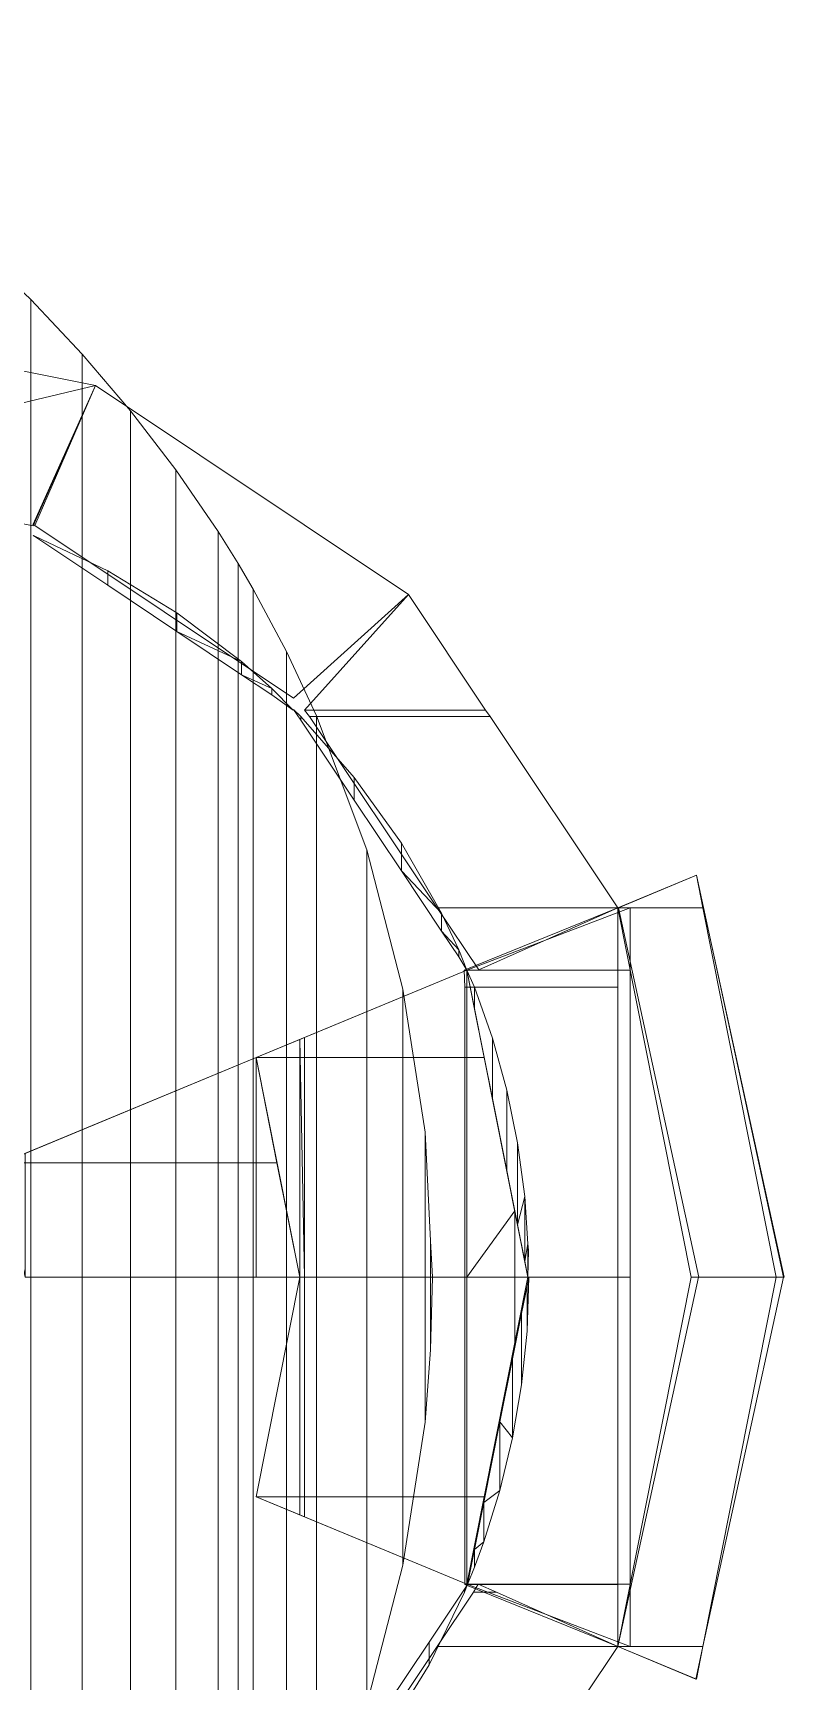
# Model space of a CAD drawing. Header units: millimetres. Extents: x -6 to 280, y -45 to 45.
# Drawn here: x 277.21 to 279.8, y 21.48 to 27.16 of the extents above; entities that cross this region are included whole.
import ezdxf

# ---------------------------------------------------------------- set-up
doc = ezdxf.new("R2010")
doc.units = ezdxf.units.MM
doc.header["$LTSCALE"] = 11.192908

msp = doc.modelspace()

# ---------------------------------------------------------------- meshes
at = {"linetype": 'Continuous', "lineweight": 0}
mesh = msp.add_polyface(dxfattribs=at)
corners = [(264.2816, 11.6737, 24.99), (265.3567, 12.2279, 24.99), (265.3567, 33.5121, 24.99), (264.2816, 34.0663, 24.99), (266.4277, 12.7919, 24.99), (266.4277, 32.9481, 24.99), (267.424, 13.3268, 24.99), (267.424, 32.4132, 24.99), (268.482, 13.9055, 24.99), (268.482, 31.8345, 24.99), (269.5334, 14.4937, 24.99), (269.5334, 31.2463, 24.99), (269.672, 14.5724, 24.99), (269.672, 31.1676, 24.99), (270.5817, 15.0963, 24.99), (270.5817, 30.6437, 24.99), (271.17, 15.4427, 24.99), (271.17, 30.2973, 24.99), (272.0693, 15.9848, 24.99), (272.0693, 29.7552, 24.99), (272.669, 16.354, 24.99), (272.669, 29.386, 24.99), (273.7394, 17.0256, 24.99), (273.7394, 28.7144, 24.99), (274.168, 17.2983, 24.99), (274.168, 28.4417, 24.99), (274.917, 17.7785, 24.99), (274.917, 27.9615, 24.99), (275.2853, 18.0168, 24.99), (275.2853, 27.7203, 24.99), (275.6519, 18.2598, 24.99), (275.6519, 27.4802, 24.99), (276.0129, 18.5098, 24.99), (276.0129, 27.2302, 24.99), (276.3645, 18.7695, 24.99), (276.3645, 26.9705, 24.99), (276.416, 18.8093, 24.99), (276.416, 26.9307, 24.99), (276.6218, 18.9738, 24.99), (276.6218, 26.7611, 24.99), (276.6218, -26.7662, 24.99), (276.8216, -26.5907, 24.99), (276.8216, -19.1434, 24.99), (276.6218, -18.9789, 24.99), (276.8216, 19.1493, 24.99), (276.8216, 26.5966, 24.99), (277.0145, 19.3188, 24.99), (277.0145, 26.4145, 24.99), (277.1997, 19.5003, 24.99), (277.1997, 26.2397, 24.99), (277.3762, 19.6886, 24.99), (277.3762, 26.0514, 24.99), (277.5432, 19.8842, 24.99), (277.5432, 25.8558, 24.99), (277.6998, 20.0877, 24.99), (277.6998, 25.6523, 24.99), (277.8452, 20.2995, 24.99), (277.8452, 25.4405, 24.99), (277.914, 20.4097, 24.99), (277.914, 25.3303, 24.99), (277.9661, 20.4984, 24.99), (277.9661, 25.2416, 24.99), (278.0812, 20.7132, 24.99), (278.0812, 25.0268, 24.99), (278.1849, 20.9351, 24.99), (278.1849, 24.8049, 24.99), (278.3575, 21.3969, 24.99), (278.3575, 24.3431, 24.99), (278.4827, 21.8775, 24.99), (278.4827, 23.8625, 24.99), (278.5588, 22.3706, 24.99), (278.5588, 23.3694, 24.99), (278.5781, 22.6199, 24.99), (278.5781, 22.9957, 24.99), (278.5846, 22.87, 24.99)]
mesh.append_faces([[corners[k] for k in face] for face in [(0, 1, 2, 3), (1, 4, 5, 2), (4, 6, 7, 5), (6, 8, 9, 7), (8, 10, 11, 9), (10, 12, 13, 11), (12, 14, 15, 13), (14, 16, 17, 15), (16, 18, 19, 17), (18, 20, 21, 19), (20, 22, 23, 21), (22, 24, 25, 23), (24, 26, 27, 25), (26, 28, 29, 27), (28, 30, 31, 29), (30, 32, 33, 31), (32, 34, 35, 33), (34, 36, 37, 35), (36, 38, 39, 37), (40, 41, 42, 43), (38, 44, 45, 39), (44, 46, 47, 45), (46, 48, 49, 47), (48, 50, 51, 49), (50, 52, 53, 51), (52, 54, 55, 53), (54, 56, 57, 55), (56, 58, 59, 57), (58, 60, 61, 59), (60, 62, 63, 61), (62, 64, 65, 63), (64, 66, 67, 65), (66, 68, 69, 67), (68, 70, 71, 69), (70, 72, 73, 71), (72, 74, 74, 73)]])
mesh = msp.add_polyface(dxfattribs=at)
corners = [(276.149, 26.197, 5.1776), (277.4223, 25.9441, 5.1776), (276.149, 25.6698, 6.05), (276.2187, 25.6559, 6.05), (276.2187, 25.6559, 6.05), (277.208, 25.4594, 6.05), (276.149, 25.6677, 6.0535)]
mesh.append_faces([[corners[k] for k in face] for face in [(0, 2, 3, 0), (0, 3, 4, 1), (1, 4, 5, 1), (2, 6, 6, 3)]])
mesh = msp.add_polyface(dxfattribs=at)
corners = [(277.4223, 25.9439, 5.1776), (278.5018, 25.2229, 5.1776), (277.2078, 25.4653, 6.05), (277.2134, 25.4615, 6.05), (277.2134, 25.4615, 6.05), (278.1057, 24.8655, 6.05), (277.2069, 25.4634, 6.0535)]
mesh.append_faces([[corners[k] for k in face] for face in [(0, 2, 3, 0), (0, 3, 4, 0), (0, 4, 5, 1), (2, 6, 6, 3)]])
mesh = msp.add_polyface(dxfattribs=at)
corners = [(277.208, 25.4268, 6.0533), (277.2134, 25.4232, 6.0533), (277.2134, 25.4246, 6.0533), (277.4651, 25.2549, 6.0533), (277.4651, 25.3046, 6.0514), (277.7034, 25.0956, 6.0533), (277.7034, 25.1598, 6.0508), (277.926, 24.9468, 6.0534), (277.926, 24.9917, 6.0516), (278.0303, 24.8771, 6.0534), (278.0303, 24.8992, 6.0525), (278.1038, 24.8248, 6.0535)]
mesh.append_faces([[corners[k] for k in face] for face in [(0, 1, 2, 0), (1, 3, 4, 2), (3, 5, 6, 4), (5, 7, 8, 5), (5, 8, 8, 6), (7, 9, 10, 7), (7, 10, 10, 8), (9, 11, 11, 10)]])
mesh = msp.add_polyface(dxfattribs=at)
corners = [(278.7444, 23.9289, 6.05), (279.2231, 24.1434, 5.1776), (278.6011, 24.1434, 6.05), (278.7828, 24.8021, 5.1776), (278.1607, 24.8021, 6.05), (278.7676, 24.8248, 5.1776), (278.1431, 24.8248, 6.0535), (278.5015, 25.2229, 5.1776)]
mesh.append_faces([[corners[k] for k in face] for face in [(0, 1, 2, 0), (1, 3, 4, 2), (3, 5, 6, 4), (5, 7, 7, 6)]])
mesh = msp.add_polyface(dxfattribs=at)
corners = [(278.1057, 24.8267, 6.0534), (278.1304, 24.7896, 6.0534), (278.1304, 24.8021, 6.0531), (278.3148, 24.5137, 6.0534), (278.3148, 24.5929, 6.0513), (278.4772, 24.2707, 6.0534), (278.4772, 24.3662, 6.0509), (278.6159, 24.0631, 6.0534), (278.6159, 24.1244, 6.0518), (278.6756, 23.9737, 6.0534), (278.6756, 23.9983, 6.0527), (278.7031, 23.9279, 6.0535)]
mesh.append_faces([[corners[k] for k in face] for face in [(0, 1, 2, 0), (1, 3, 4, 2), (3, 5, 6, 4), (5, 7, 8, 5), (5, 8, 8, 6), (7, 9, 10, 7), (7, 10, 10, 8), (9, 11, 11, 10)]])
mesh = msp.add_polyface(dxfattribs=at)
corners = [(279.4764, 22.87, 2.1384), (279.7698, 22.87, 3.1374), (279.2231, 24.1434, 2.1384), (279.5165, 24.1434, 3.1374), (279.4941, 24.2556, 3.1374)]
mesh.append_faces([[corners[k] for k in face] for face in [(0, 2, 3, 1), (2, 4, 4, 3)]])
mesh = msp.add_polyface(dxfattribs=at)
corners = [(279.7965, 22.87, 4.1786), (279.5031, 22.87, 5.1776), (279.5186, 24.1434, 4.1786), (279.2253, 24.1434, 5.1776), (279.4941, 24.2556, 4.1786)]
mesh.append_faces([[corners[k] for k in face] for face in [(0, 2, 3, 1), (2, 4, 4, 3)]])
mesh = msp.add_polyface(dxfattribs=at)
corners = [(279.7943, 22.87, 3.1374), (279.7944, 22.87, 4.1786), (279.4941, 24.2556, 3.1374), (279.4942, 24.2556, 4.1786)]
mesh.append_faces([[corners[k] for k in face] for face in [(0, 2, 3, 1)]])
mesh = msp.add_polyface(dxfattribs=at)
corners = [(279.2234, 21.5966, 5.1776), (279.2234, 21.8111, 5.1776), (278.6961, 21.8111, 6.05), (279.2233, 22.87, 5.1776), (278.696, 22.87, 6.05), (279.2232, 23.8698, 5.1776), (278.6959, 23.8698, 6.05), (279.2232, 23.9279, 5.1776), (278.6938, 23.9279, 6.0535), (279.2231, 24.1434, 5.1776)]
mesh.append_faces([[corners[k] for k in face] for face in [(0, 1, 2, 0), (1, 3, 4, 2), (3, 5, 6, 4), (5, 7, 8, 6), (7, 9, 9, 8)]])
mesh = msp.add_polyface(dxfattribs=at)
corners = [(279.266, 21.5966, 2.1384), (278.7031, 21.8121, 1.2625), (279.266, 21.8121, 2.1384), (278.7031, 22.87, 1.2625), (279.266, 22.87, 2.1384), (278.7031, 23.9279, 1.2625), (279.266, 23.9279, 2.1384), (279.266, 24.1434, 2.1384)]
mesh.append_faces([[corners[k] for k in face] for face in [(0, 1, 2, 0), (1, 3, 4, 2), (3, 5, 6, 4), (5, 7, 7, 6)]])
mesh = msp.add_polyface(dxfattribs=at)
corners = [(278.7031, 21.8121, 1.2106), (277.9761, 22.1132, 0.5807), (278.763, 22.1132, 1.2625), (278.1267, 22.87, 0.7111), (278.9135, 22.87, 1.393), (277.9761, 23.6268, 0.5807), (278.763, 23.6268, 1.2625), (278.7031, 23.9279, 1.2106)]
mesh.append_faces([[corners[k] for k in face] for face in [(0, 1, 2, 0), (1, 3, 4, 2), (3, 5, 6, 4), (5, 7, 7, 6)]])
mesh = msp.add_polyface(dxfattribs=at)
corners = [(277.9761, 22.1132, 6.6834), (277.9761, 23.6268, 6.6834), (278.1267, 22.0508, 6.553), (278.1267, 22.87, 6.553), (278.1267, 22.87, 6.553), (278.1267, 23.6892, 6.553), (278.143, 22.044, 6.5388), (278.143, 22.87, 6.5388), (278.143, 22.87, 6.5388), (278.143, 23.696, 6.5388), (278.7031, 21.8121, 6.0535), (278.7031, 22.87, 6.0535), (278.7031, 22.87, 6.0535), (278.7031, 23.9279, 6.0535), (278.868, 22.6413, 5.9106), (278.868, 22.87, 5.9106), (278.868, 22.87, 5.9106), (278.868, 23.0987, 5.9106), (278.9135, 22.87, 5.8711)]
mesh.append_faces([[corners[k] for k in face] for face in [(0, 2, 3, 0), (1, 4, 5, 1), (2, 6, 7, 3), (3, 7, 7, 4), (4, 7, 8, 5), (5, 8, 9, 5), (6, 10, 11, 7), (7, 11, 12, 7), (8, 12, 13, 9), (10, 14, 15, 11), (11, 15, 15, 12), (12, 16, 17, 12), (12, 17, 17, 13), (14, 18, 18, 15), (15, 18, 18, 16), (16, 18, 18, 17)]])
mesh = msp.add_polyface(dxfattribs=at)
corners = [(278.7031, 23.9279, 6.0502), (278.7296, 23.7944, 6.0503), (278.7296, 23.8698, 6.049), (278.791, 23.4862, 6.0505), (278.791, 23.6942, 6.0468), (278.8403, 23.2379, 6.0507), (278.8403, 23.5149, 6.0458), (278.8776, 23.0507, 6.0508), (278.8776, 23.3328, 6.0458), (278.9025, 22.9255, 6.0509), (278.9025, 23.1485, 6.0469), (278.9135, 22.87, 6.0509), (278.9135, 22.9845, 6.0489), (278.915, 22.963, 6.0491)]
mesh.append_faces([[corners[k] for k in face] for face in [(0, 1, 2, 0), (1, 3, 4, 2), (3, 5, 6, 4), (5, 7, 8, 6), (7, 9, 10, 7), (7, 10, 10, 8), (9, 11, 12, 9), (9, 12, 12, 10), (11, 13, 13, 12)]])
mesh = msp.add_polyface(dxfattribs=at)
corners = [(277.1796, 22.87, 0.1486), (278.1267, 22.87, 0.5811), (277.1011, 23.2644, 0.1671), (278.0482, 23.2644, 0.5996), (277.9761, 23.6268, 0.6166)]
mesh.append_faces([[corners[k] for k in face] for face in [(0, 2, 3, 1), (2, 4, 4, 3)]])
mesh = msp.add_polyface(dxfattribs=at)
corners = [(277.1011, 23.2644, 7.149), (277.1796, 22.87, 7.1675), (277.1796, 23.2969, 7.1087), (277.9761, 22.87, 6.8038), (277.9761, 23.6268, 6.6995), (278.1265, 22.87, 6.7351)]
mesh.append_faces([[corners[k] for k in face] for face in [(0, 1, 2, 0), (1, 3, 4, 2), (3, 5, 5, 4)]])
mesh = msp.add_polyface(dxfattribs=at)
corners = [(278.7056, 21.8111, 6.0534), (278.7296, 21.8702, 6.0528), (278.7296, 21.9319, 6.0534), (278.7618, 21.9575, 6.0521), (278.7618, 22.0932, 6.0534), (278.8171, 22.135, 6.0512), (278.8171, 22.3712, 6.0534), (278.8605, 22.3158, 6.0509), (278.8605, 22.5887, 6.0534), (278.8916, 22.4992, 6.0511), (278.8916, 22.7447, 6.0534), (278.9103, 22.6842, 6.052), (278.9103, 22.8386, 6.0535), (278.9165, 22.87, 6.0535)]
mesh.append_faces([[corners[k] for k in face] for face in [(0, 1, 2, 0), (1, 3, 3, 2), (2, 3, 4, 2), (3, 5, 5, 4), (4, 5, 6, 4), (5, 7, 7, 6), (6, 7, 8, 6), (7, 9, 10, 8), (9, 11, 12, 10), (11, 13, 13, 12)]])
mesh = msp.add_polyface(dxfattribs=at)
corners = [(279.492, 21.4844, 3.1374), (279.2231, 21.5966, 2.1384), (279.5165, 21.5966, 3.1374), (279.501, 22.87, 2.1384), (279.7943, 22.87, 3.1374)]
mesh.append_faces([[corners[k] for k in face] for face in [(0, 1, 2, 0), (1, 3, 4, 2)]])
mesh = msp.add_polyface(dxfattribs=at)
corners = [(279.4941, 21.4844, 4.1786), (279.5165, 21.5966, 4.1786), (279.2231, 21.5966, 5.1776), (279.7698, 22.87, 4.1786), (279.4764, 22.87, 5.1776)]
mesh.append_faces([[corners[k] for k in face] for face in [(0, 1, 2, 0), (1, 3, 4, 2)]])
mesh = msp.add_polyface(dxfattribs=at)
corners = [(278.1057, 20.9133, 6.0534), (278.1623, 20.9717, 6.0527), (278.1623, 20.9981, 6.0534), (278.2557, 21.0753, 6.0517), (278.2557, 21.1378, 6.0534), (278.4256, 21.2964, 6.0509), (278.4256, 21.3921, 6.0534), (278.5724, 21.5335, 6.0513), (278.5724, 21.6118, 6.0534), (278.6946, 21.7841, 6.0531), (278.6946, 21.7947, 6.0534), (278.7056, 21.8111, 6.0534)]
mesh.append_faces([[corners[k] for k in face] for face in [(0, 1, 2, 0), (1, 3, 3, 2), (2, 3, 4, 2), (3, 5, 5, 4), (4, 5, 6, 4), (5, 7, 8, 6), (7, 9, 10, 8), (9, 11, 11, 10)]])
mesh = msp.add_polyface(dxfattribs=at)
corners = [(278.5018, 20.5171, 5.1776), (278.7664, 20.9133, 5.1776), (278.1445, 20.9133, 6.05), (279.2229, 21.5966, 5.1776), (278.6009, 21.5966, 6.05), (278.8047, 21.7841, 5.9399), (278.7262, 21.7841, 6.05), (278.7423, 21.8121, 6.0535)]
mesh.append_faces([[corners[k] for k in face] for face in [(0, 1, 2, 0), (1, 3, 4, 2), (3, 5, 6, 4), (5, 7, 7, 6)]])

doc.saveas('drawing.dxf')
